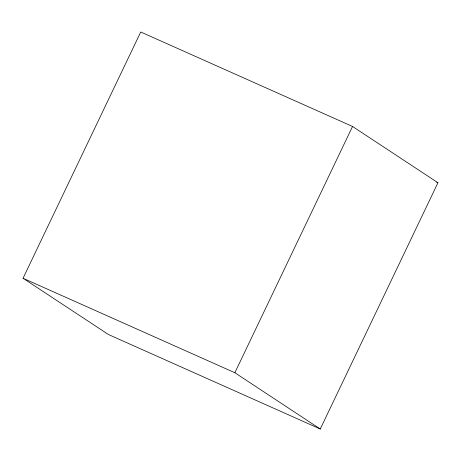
<?xml version="1.0" encoding="UTF-8"?>
<svg xmlns="http://www.w3.org/2000/svg" width="461" height="461" viewBox="0 0 461 461"><rect width="100%" height="100%" fill="white"/><g stroke="black" fill="none" stroke-linecap="round" stroke-linejoin="round"><path stroke-width="0.69" d="M23.05 278.26L140.738 31.993L352.544 126.47L437.95 182.74L320.262 429.007L108.456 334.53L23.05 278.26L234.856 372.736L320.262 429.007M234.856 372.736L352.544 126.47M436.636 182.153L437.95 182.74"/></g></svg>
